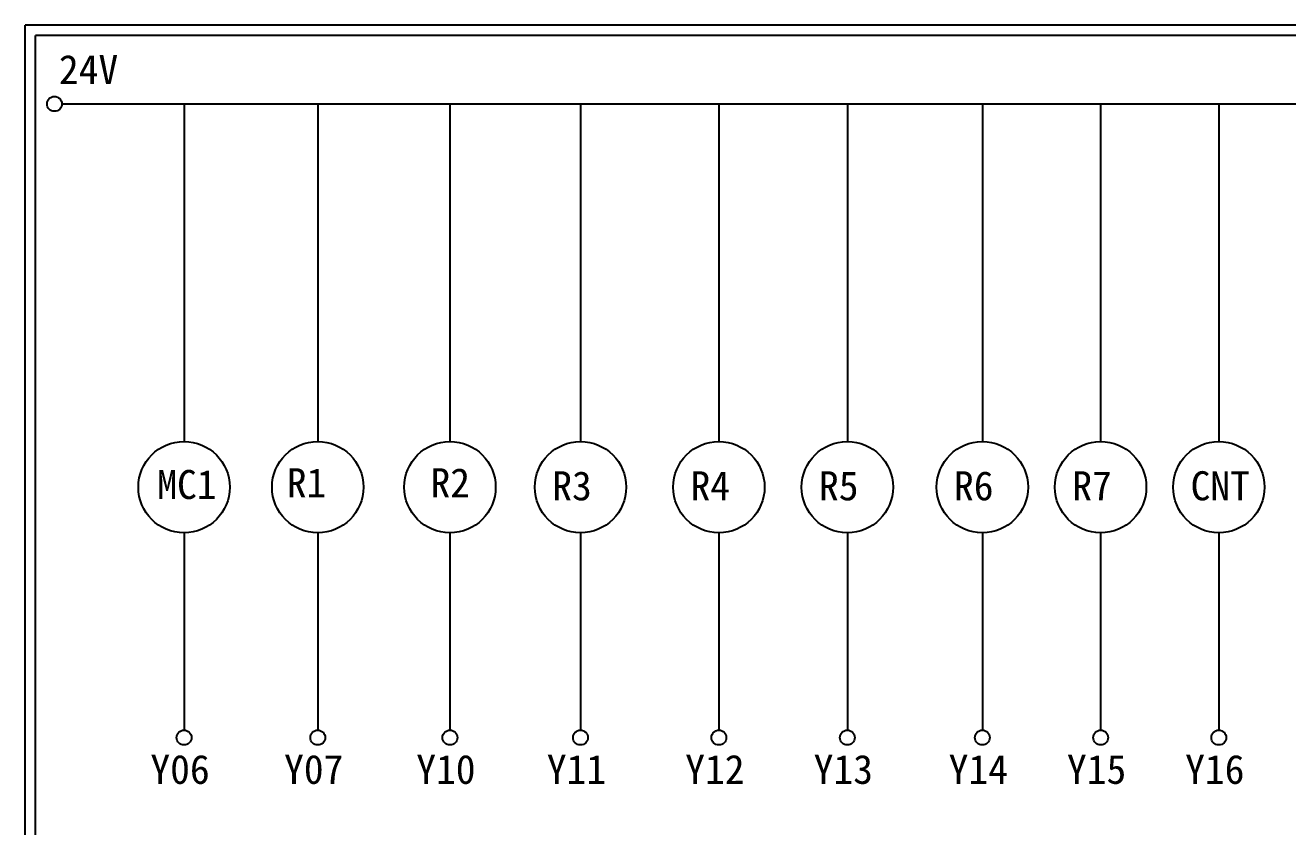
# Model space of a CAD drawing. Extents: x 889 to 1176, y 251 to 455.
# Drawn here: x 889.1 to 1045.4, y 355.8 to 455.2 of the extents above; entities that cross this region are included whole.
import ezdxf

# ---------------------------------------------------------------- set-up
doc = ezdxf.new("R2010")
doc.units = 0
doc.layers.add('圖框層', color=7, linetype='CONTINUOUS')
doc.layers.add('標尺寸層', color=3, linetype='CONTINUOUS')
doc.styles.add('STSL', font='KAIU.TTF')

msp = doc.modelspace()

# ---------------------------------------------------------------- linework, layer by layer
at = {"layer": '圖框層', "color": 7}
for p, q in [((1176.07, 455.16), (889.07, 455.16)), ((889.07, 251.2), (889.07, 455.16)), ((1174.82, 453.91), (890.32, 453.91)), ((890.32, 252.44), (890.32, 453.91))]:
    msp.add_line(p, q, dxfattribs=at)
at = {"layer": '標尺寸層', "color": 7}
for p, q in [((893.61, 445.42), (1171.21, 445.42)), ((908.74, 445.42), (908.74, 403.59)), ((925.3, 445.42), (925.3, 403.59)), ((941.67, 445.42), (941.67, 403.59)), ((957.84, 445.42), (957.84, 403.59)), ((974.98, 445.42), (974.98, 403.59)), ((990.89, 445.42), (990.89, 403.59)), ((1007.61, 445.42), (1007.61, 403.59)), ((1022.26, 445.42), (1022.26, 403.59)), ((1036.9, 445.42), (1036.9, 403.59)), ((908.74, 392.26), (908.74, 367.81)), ((925.3, 392.26), (925.3, 367.81)), ((941.67, 392.26), (941.67, 367.81)), ((957.84, 392.26), (957.84, 367.81)), ((974.98, 392.26), (974.98, 367.81)), ((990.89, 392.26), (990.89, 367.81)), ((1007.61, 392.26), (1007.61, 367.81)), ((1022.26, 392.26), (1022.26, 367.81)), ((1036.9, 392.26), (1036.9, 367.81))]:
    msp.add_line(p, q, dxfattribs=at)
for centre, radius in [((892.69, 445.42), 0.92), ((908.74, 397.92), 5.66), ((925.3, 397.92), 5.66), ((941.67, 397.92), 5.66), ((957.84, 397.92), 5.66), ((974.98, 397.92), 5.66), ((990.89, 397.92), 5.66), ((1007.61, 397.92), 5.66), ((1022.26, 397.92), 5.66), ((1036.9, 397.92), 5.66), ((908.74, 366.89), 0.92), ((925.3, 366.89), 0.92), ((941.67, 366.89), 0.92), ((957.84, 366.89), 0.92), ((974.98, 366.89), 0.92), ((990.89, 366.89), 0.92), ((1007.61, 366.89), 0.92), ((1022.26, 366.89), 0.92), ((1036.9, 366.89), 0.92)]:
    msp.add_circle(centre, radius, dxfattribs=at)

# ---------------------------------------------------------------- texts
at = {"layer": '圖框層', "color": 4, "style": 'STSL'}
for s, p in [('24V', (893.24, 447.88)), ('MC1', (905.42, 396.45)), ('R1', (921.46, 396.67)), ('R2', (939.26, 396.67)), ('R3', (954.34, 396.29)), ('R4', (971.47, 396.29)), ('R5', (987.38, 396.29)), ('R6', (1004.1, 396.29)), ('R7', (1018.75, 396.29)), ('CNT', (1033.4, 396.29)), ('Y06', (904.57, 361.15)), ('Y07', (921.13, 361.15)), ('Y10', (937.5, 361.15)), ('Y11', (953.67, 361.15)), ('Y12', (970.81, 361.15)), ('Y13', (986.72, 361.15)), ('Y14', (1003.44, 361.15)), ('Y15', (1018.09, 361.15)), ('Y16', (1032.73, 361.15))]:
    msp.add_text(s, height=3.6, dxfattribs=at).set_placement(p)

doc.saveas('drawing.dxf')
